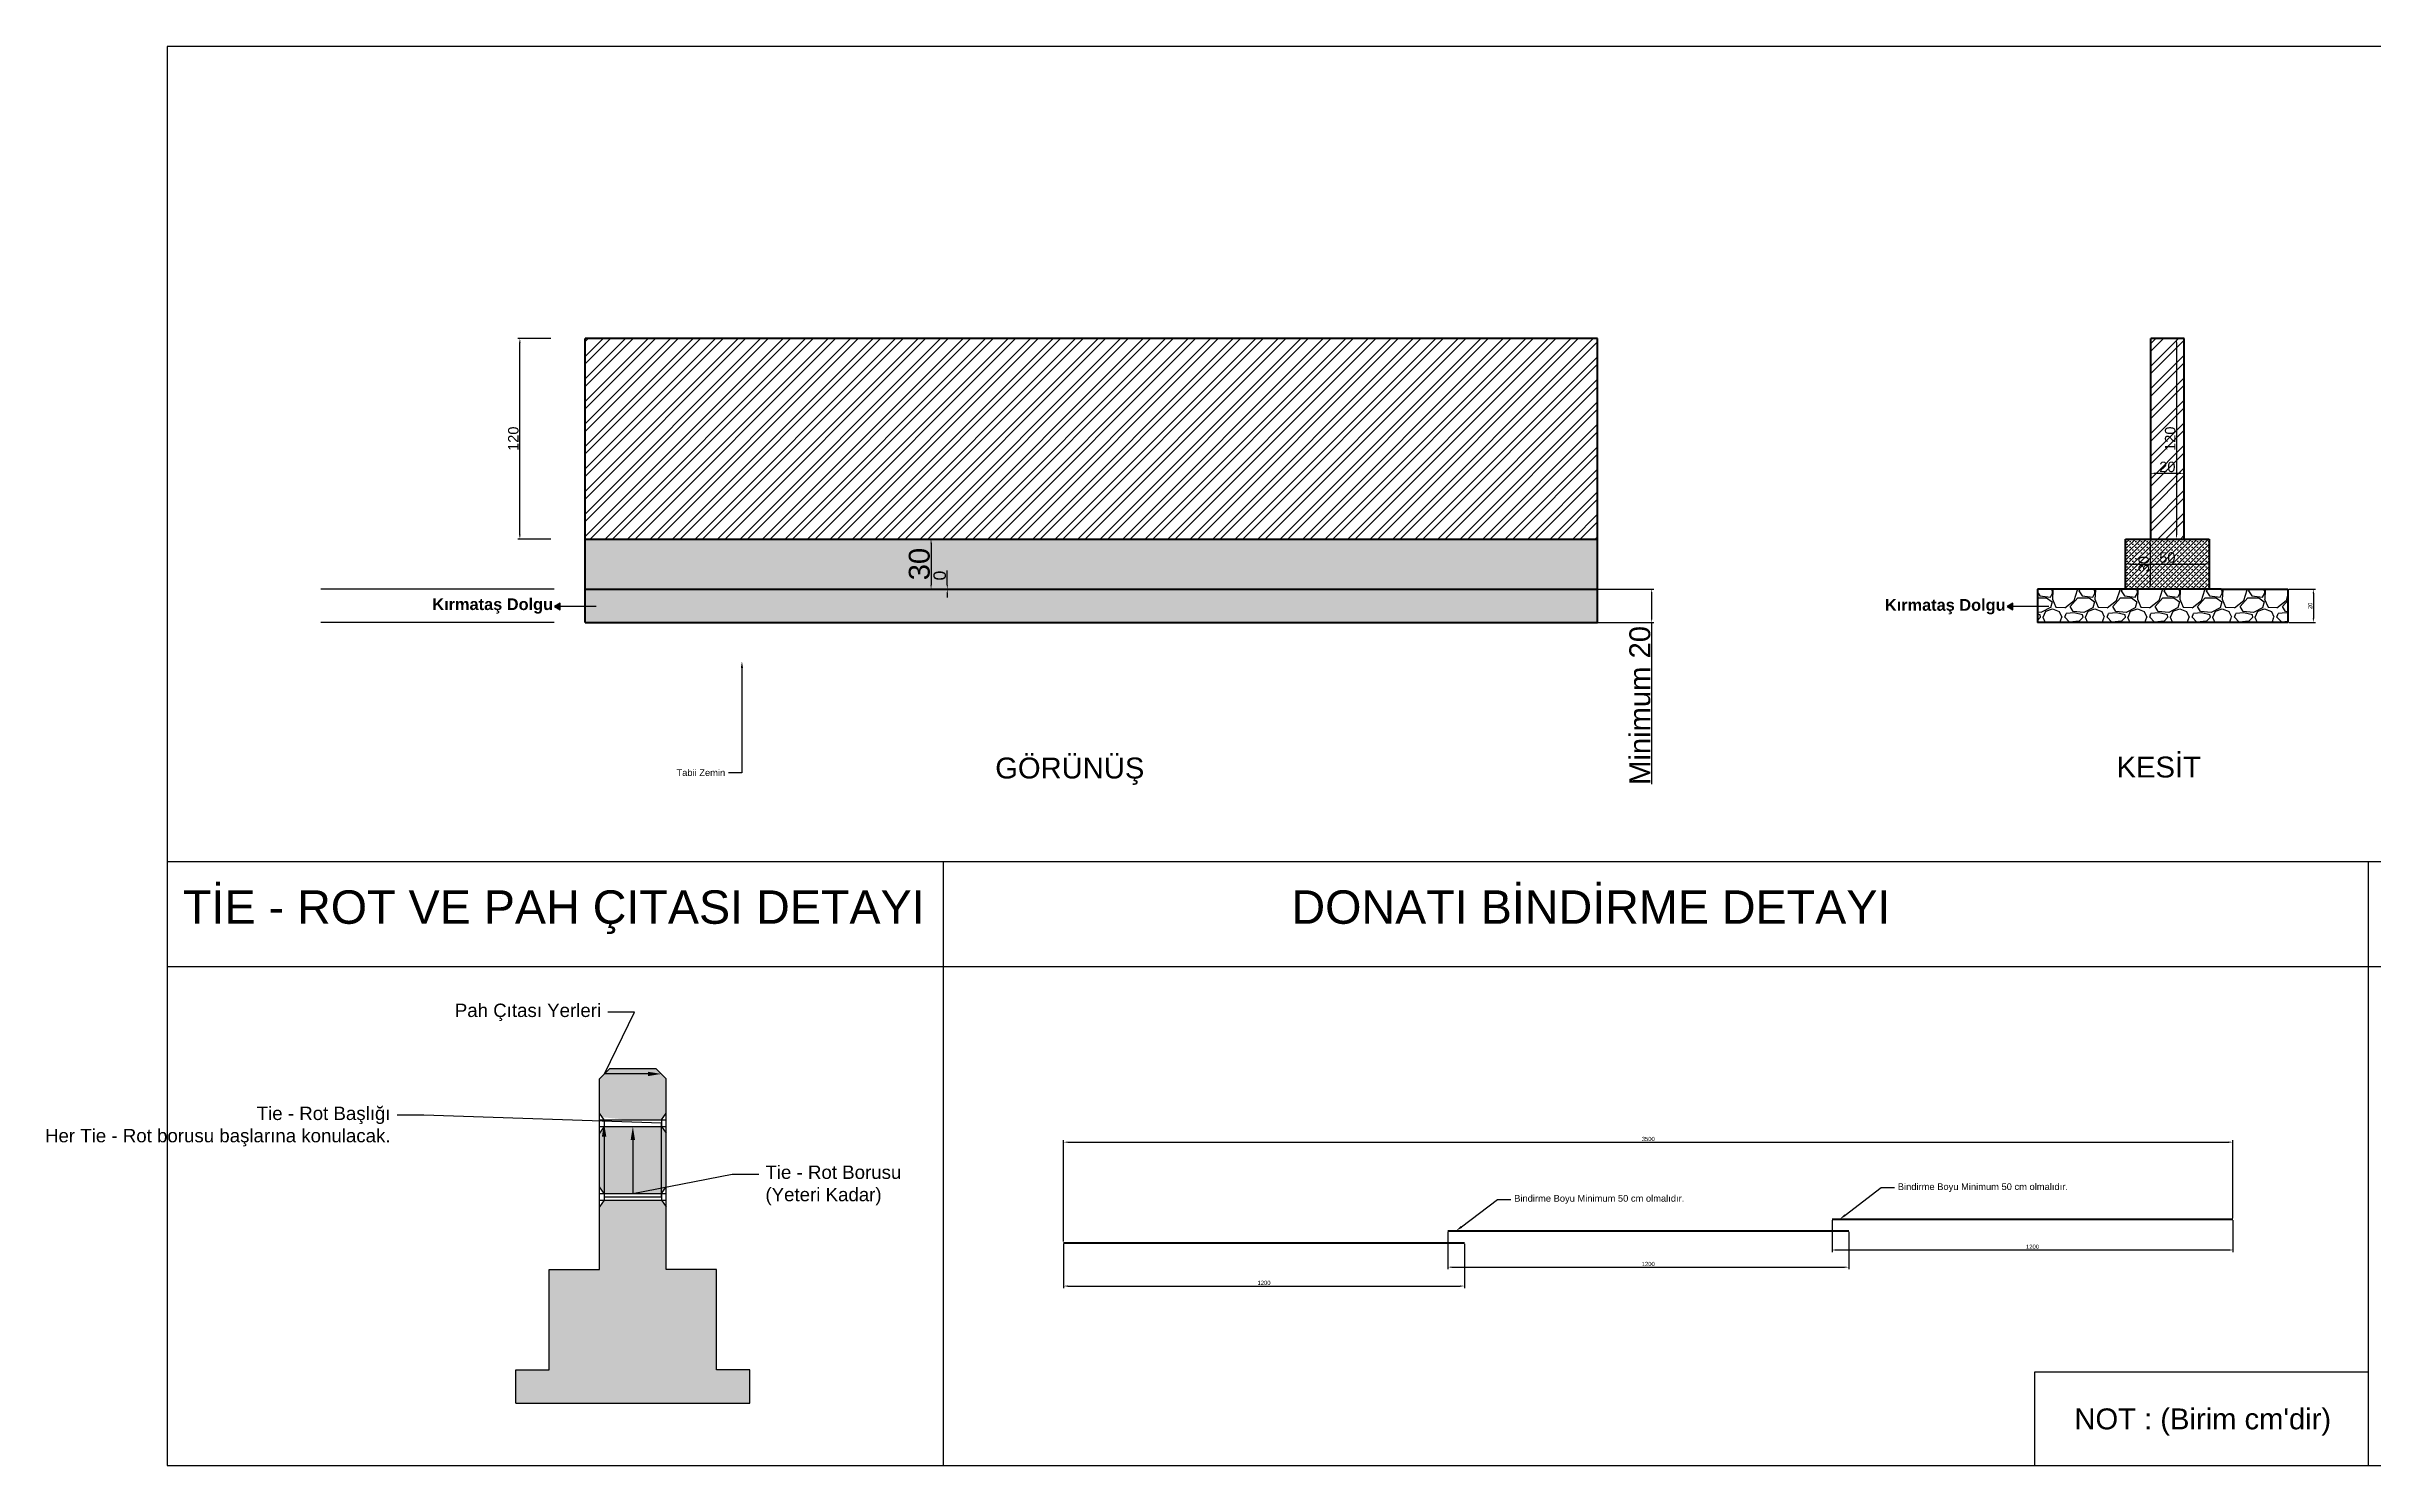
# Model space of a CAD drawing. Header units: millimetres. Extents: x 7957 to 10051, y 417 to 1266.
# Drawn here: x 7957 to 9350, y 417 to 1266 of the extents above; entities that cross this region are included whole.
import ezdxf
from ezdxf import colors
from ezdxf.entities.mleader import LeaderData, LeaderLine
from ezdxf.math import Vec2, Vec3

# ---------------------------------------------------------------- set-up
doc = ezdxf.new("R2010")
doc.units = ezdxf.units.MM
for name, color, linetype in [('ANTET', 7, 'Continuous'), ('AÇIKLAMA', 41, 'Continuous'), ('DONATI', 7, 'Continuous'), ('STABİLİZE VE ZEMİN', 7, 'Continuous'), ('TARAMALAR', 7, 'Continuous'), ('ÖLÇÜ', 7, 'Continuous')]:
    doc.layers.add(name, color=color, linetype=linetype)
doc.layers.add('BETON', color=7, linetype='Continuous', lineweight=30)
doc.styles.get("Standard").update_dxf_attribs({"font": 'arial.ttf'})
doc.dimstyles.new('ISO-25', dxfattribs={"dimtxt": 2.5, "dimasz": 2.5, "dimexe": 1.25, "dimexo": 0.625, "dimtad": 1, "dimtxsty": 'Standard', "dimcen": 2.5, "dimadec": 0, "dimazin": 0, "dimtfac": 1, "dimtmove": 0, "dimatfit": 3, "dimfxl": 1, "dimarcsym": 0})
pattern_1 = [(45, (5274.137, -913.943), (-6.735192, 6.735192), []), (45, (5278.627, -913.943), (-6.735192, 6.735192), [])]
pattern_2 = [(45, (5274.137, -913.9433), (-1.683798, 1.683798), []), (45, (5275.8207, -913.9433), (-1.683798, 1.683798), [0, -2.38125])]

# ---------------------------------------------------------------- blocks, each defined once
blk = doc.blocks.new('*D8')
at = {"layer": 'ÖLÇÜ', "color": 0, "lineweight": -2, "transparency": 16777216}
for p, q in [((9216.4, 1007.8), (9216.4, 1012.3)), ((9218.9, 1011), (9233.9, 1011)), ((9236.4, 1007.8), (9236.4, 1012.3))]:
    blk.add_line(p, q, dxfattribs=at)
at = {"layer": 'ÖLÇÜ', "color": 0, "transparency": 16777216}
for points in [[(9218.9, 1011.4), (9218.9, 1010.6), (9216.4, 1011)], [(9233.9, 1011.4), (9233.9, 1010.6), (9236.4, 1011)]]:
    blk.add_solid(points, dxfattribs=at)
at = {"layer": 'ÖLÇÜ', "color": 0, "transparency": 16777216, "insert": (9226.4, 1014.8), "char_height": 2.5, "attachment_point": 5}
blk.add_mtext('{\\H2.5x;20}', dxfattribs=at)
blk = doc.blocks.new('*D82')
at = {"layer": 'ÖLÇÜ', "color": 0, "lineweight": -2, "transparency": 16777216}
for p, q in [((9201.4, 957.3), (9201.4, 958)), ((9203.9, 956.7), (9248.9, 956.7)), ((9251.4, 957.3), (9251.4, 958))]:
    blk.add_line(p, q, dxfattribs=at)
at = {"layer": 'ÖLÇÜ', "color": 0, "transparency": 16777216}
for points in [[(9203.9, 957.2), (9203.9, 956.3), (9201.4, 956.7)], [(9248.9, 957.2), (9248.9, 956.3), (9251.4, 956.7)]]:
    blk.add_solid(points, dxfattribs=at)
at = {"layer": 'ÖLÇÜ', "color": 0, "transparency": 16777216, "insert": (9226.4, 960.6), "char_height": 2.5, "attachment_point": 5}
blk.add_mtext('{\\H2.5x;50}', dxfattribs=at)
blk = doc.blocks.new('*D10')
at = {"layer": 'ÖLÇÜ', "color": 0, "lineweight": -2, "transparency": 16777216}
for p, q in [((9215.8, 971.7), (9214.9, 971.7)), ((9216.1, 969.2), (9216.1, 944.2)), ((9215.8, 941.7), (9214.9, 941.7))]:
    blk.add_line(p, q, dxfattribs=at)
at = {"layer": 'ÖLÇÜ', "color": 0, "transparency": 16777216}
for points in [[(9215.7, 969.2), (9216.5, 969.2), (9216.1, 971.7)], [(9215.7, 944.2), (9216.5, 944.2), (9216.1, 941.7)]]:
    blk.add_solid(points, dxfattribs=at)
at = {"layer": 'ÖLÇÜ', "color": 0, "transparency": 16777216, "insert": (9212.3, 956.7), "char_height": 2.5, "attachment_point": 5, "rotation": 90}
blk.add_mtext('{\\H2.5x;30}', dxfattribs=at)
blk = doc.blocks.new('*D93')
at = {"layer": 'ÖLÇÜ', "color": 0, "lineweight": -2, "transparency": 16777216}
for p, q in [((9217.1, 1091.7), (9233.2, 1091.7)), ((9231.9, 1089.2), (9231.9, 974.2)), ((9217.1, 971.7), (9233.2, 971.7))]:
    blk.add_line(p, q, dxfattribs=at)
at = {"layer": 'ÖLÇÜ', "color": 0, "transparency": 16777216}
for points in [[(9231.5, 1089.2), (9232.3, 1089.2), (9231.9, 1091.7)], [(9231.5, 974.2), (9232.3, 974.2), (9231.9, 971.7)]]:
    blk.add_solid(points, dxfattribs=at)
at = {"layer": 'ÖLÇÜ', "color": 0, "transparency": 16777216, "insert": (9228.1, 1031.7), "char_height": 2.5, "attachment_point": 5, "rotation": 90}
blk.add_mtext('{\\H2.5x;120}', dxfattribs=at)
blk = doc.blocks.new('*D94')
at = {"layer": 'ÖLÇÜ', "color": 0, "lineweight": -2, "transparency": 16777216}
for p, q in [((8489.3, 971.7), (8485.1, 971.7)), ((8486.4, 969.2), (8486.4, 944.2)), ((8489.3, 941.7), (8485.1, 941.7))]:
    blk.add_line(p, q, dxfattribs=at)
at = {"layer": 'ÖLÇÜ', "color": 0, "transparency": 16777216}
for points in [[(8486, 969.2), (8486.8, 969.2), (8486.4, 971.7)], [(8486, 944.2), (8486.8, 944.2), (8486.4, 941.7)]]:
    blk.add_solid(points, dxfattribs=at)
at = {"layer": 'ÖLÇÜ', "color": 0, "transparency": 16777216, "insert": (8479.4, 956.7), "char_height": 2.5, "attachment_point": 5, "rotation": 90}
blk.add_mtext('{\\H5x;30}', dxfattribs=at)
blk = doc.blocks.new('*D95')
at = {"layer": 'ÖLÇÜ', "color": 0, "lineweight": -2, "transparency": 16777216}
for p, q in [((8490.1, 941.7), (8919, 941.7)), ((8917.7, 939.2), (8917.7, 924.2)), ((8490.1, 921.7), (8919, 921.7)), ((8917.7, 921.7), (8917.7, 825))]:
    blk.add_line(p, q, dxfattribs=at)
at = {"layer": 'ÖLÇÜ', "color": 0, "transparency": 16777216}
for points in [[(8917.3, 939.2), (8918.2, 939.2), (8917.7, 941.7)], [(8917.3, 924.2), (8918.2, 924.2), (8917.7, 921.7)]]:
    blk.add_solid(points, dxfattribs=at)
at = {"layer": 'ÖLÇÜ', "color": 0, "transparency": 16777216, "insert": (8910.7, 872.1), "char_height": 2.5, "attachment_point": 5, "rotation": 90}
blk.add_mtext('{\\H5x;Minimum 20}', dxfattribs=at)
blk = doc.blocks.new('*D96')
at = {"layer": 'ÖLÇÜ', "color": 0, "lineweight": -2, "transparency": 16777216}
for p, q in [((8496.1, 944.2), (8496.1, 952.8)), ((8559.6, 941.7), (8494.8, 941.7)), ((8559.6, 941.7), (8494.8, 941.7)), ((8496.1, 939.2), (8496.1, 936.7))]:
    blk.add_line(p, q, dxfattribs=at)
at = {"layer": 'ÖLÇÜ', "color": 0, "transparency": 16777216}
for points in [[(8495.7, 944.2), (8496.5, 944.2), (8496.1, 941.7)], [(8495.7, 939.2), (8496.5, 939.2), (8496.1, 941.7)]]:
    blk.add_solid(points, dxfattribs=at)
at = {"layer": 'ÖLÇÜ', "color": 0, "transparency": 16777216, "insert": (8491.6, 949.8), "char_height": 2.5, "attachment_point": 5, "rotation": 90}
blk.add_mtext('{\\H3x;0}', dxfattribs=at)
blk = doc.blocks.new('*D97')
at = {"layer": 'ÖLÇÜ', "color": 0, "lineweight": -2, "transparency": 16777216}
for p, q in [((8258.9, 1091.7), (8239, 1091.7)), ((8240.3, 974.2), (8240.3, 1089.2)), ((8258.9, 971.7), (8239, 971.7))]:
    blk.add_line(p, q, dxfattribs=at)
at = {"layer": 'ÖLÇÜ', "color": 0, "transparency": 16777216}
for points in [[(8239.8, 1089.2), (8240.7, 1089.2), (8240.3, 1091.7)], [(8239.8, 974.2), (8240.7, 974.2), (8240.3, 971.7)]]:
    blk.add_solid(points, dxfattribs=at)
at = {"layer": 'ÖLÇÜ', "color": 0, "transparency": 16777216, "insert": (8236.4, 1031.7), "char_height": 2.5, "attachment_point": 5, "rotation": 90}
blk.add_mtext('{\\H2.5x;120}', dxfattribs=at)
blk = doc.blocks.new('*D100')
at = {"layer": 'ÖLÇÜ', "color": 0, "lineweight": -2, "transparency": 16777216}
for p, q in [((8565.7, 550), (8565.7, 523.5)), ((8805.7, 550), (8805.7, 523.5)), ((8568.2, 524.7), (8803.2, 524.7))]:
    blk.add_line(p, q, dxfattribs=at)
at = {"layer": 'ÖLÇÜ', "color": 0, "transparency": 16777216}
for points in [[(8568.2, 525.1), (8568.2, 524.3), (8565.7, 524.7)], [(8803.2, 525.1), (8803.2, 524.3), (8805.7, 524.7)]]:
    blk.add_solid(points, dxfattribs=at)
at = {"layer": 'ÖLÇÜ', "color": 0, "transparency": 16777216, "insert": (8685.7, 526.6), "char_height": 2.5, "attachment_point": 5}
blk.add_mtext('1200', dxfattribs=at)
blk = doc.blocks.new('*D16')
at = {"layer": 'ÖLÇÜ', "color": 0, "lineweight": -2, "transparency": 16777216}
for p, q in [((8795.7, 557.1), (8795.7, 534.7)), ((9035.7, 557.1), (9035.7, 534.7)), ((8798.2, 536), (9033.2, 536))]:
    blk.add_line(p, q, dxfattribs=at)
at = {"layer": 'ÖLÇÜ', "color": 0, "transparency": 16777216}
for points in [[(8798.2, 536.4), (8798.2, 535.6), (8795.7, 536)], [(9033.2, 536.4), (9033.2, 535.6), (9035.7, 536)]]:
    blk.add_solid(points, dxfattribs=at)
at = {"layer": 'ÖLÇÜ', "color": 0, "transparency": 16777216, "insert": (8915.7, 537.9), "char_height": 2.5, "attachment_point": 5}
blk.add_mtext('1200', dxfattribs=at)
blk = doc.blocks.new('*D101')
at = {"layer": 'ÖLÇÜ', "color": 0, "lineweight": -2, "transparency": 16777216}
for p, q in [((9025.7, 564.1), (9025.7, 545)), ((9265.7, 564.1), (9265.7, 545)), ((9028.2, 546.3), (9263.2, 546.3))]:
    blk.add_line(p, q, dxfattribs=at)
at = {"layer": 'ÖLÇÜ', "color": 0, "transparency": 16777216}
for points in [[(9028.2, 546.7), (9028.2, 545.8), (9025.7, 546.3)], [(9263.2, 546.7), (9263.2, 545.8), (9265.7, 546.3)]]:
    blk.add_solid(points, dxfattribs=at)
at = {"layer": 'ÖLÇÜ', "color": 0, "transparency": 16777216, "insert": (9145.7, 548.2), "char_height": 2.5, "attachment_point": 5}
blk.add_mtext('1200', dxfattribs=at)
blk = doc.blocks.new('*D17')
at = {"layer": 'ÖLÇÜ', "color": 0, "lineweight": -2, "transparency": 16777216}
for p, q in [((8565.7, 551.3), (8565.7, 612)), ((8568.2, 610.8), (9263.2, 610.8)), ((9265.7, 565.3), (9265.7, 612))]:
    blk.add_line(p, q, dxfattribs=at)
at = {"layer": 'ÖLÇÜ', "color": 0, "transparency": 16777216}
for points in [[(8568.2, 611.2), (8568.2, 610.4), (8565.7, 610.8)], [(9263.2, 611.2), (9263.2, 610.4), (9265.7, 610.8)]]:
    blk.add_solid(points, dxfattribs=at)
at = {"layer": 'ÖLÇÜ', "color": 0, "transparency": 16777216, "insert": (8915.7, 612.7), "char_height": 2.5, "attachment_point": 5}
blk.add_mtext('3500', dxfattribs=at)
blk = doc.blocks.new('*D144')
at = {"layer": 'ÖLÇÜ', "color": 0, "lineweight": -2, "transparency": 16777216}
for p, q in [((9299.2, 941.7), (9315.1, 941.7)), ((9313.8, 939.2), (9313.8, 924.2)), ((9299.2, 921.7), (9315.1, 921.7))]:
    blk.add_line(p, q, dxfattribs=at)
at = {"layer": 'ÖLÇÜ', "color": 0, "transparency": 16777216}
for points in [[(9313.4, 939.2), (9314.2, 939.2), (9313.8, 941.7)], [(9313.4, 924.2), (9314.2, 924.2), (9313.8, 921.7)]]:
    blk.add_solid(points, dxfattribs=at)
at = {"layer": 'ÖLÇÜ', "color": 0, "transparency": 16777216, "insert": (9311.9, 931.7), "char_height": 2.5, "attachment_point": 5, "rotation": 90}
blk.add_mtext('20', dxfattribs=at)

msp = doc.modelspace()

# ---------------------------------------------------------------- hatches: boundary and pattern name
at = {"layer": 'AÇIKLAMA'}
h = msp.add_hatch(color=256, dxfattribs=at)
h.dxf.hatch_style = 1
h.paths.add_polyline_path([(8260.951, 931.239), (8264.483, 929.311), (8264.387, 933.334)])
h = msp.add_hatch(color=256, dxfattribs=at)
h.dxf.hatch_style = 1
h.paths.add_polyline_path([(9134.006, 929.311), (9133.91, 933.334), (9130.473, 931.239)])
at = {"layer": 'TARAMALAR'}
h = msp.add_hatch(dxfattribs=at)
h.set_pattern_fill('ANSI32', color=256)
h.set_pattern_definition(pattern_1)
h.paths.add_polyline_path([(8885.302, 1091.699), (8279.302, 1091.699), (8279.302, 971.699), (8885.302, 971.699)])
h = msp.add_hatch(dxfattribs=at)
h.set_pattern_fill('ANSI32', color=256)
h.set_pattern_definition(pattern_1)
h.paths.add_polyline_path([(9236.434, 1091.699), (9216.434, 1091.699), (9216.434, 971.699), (9236.434, 971.699)])
h.paths.add_polyline_path([(9221.034, 1009.271), (9231.996, 1009.271), (9231.996, 1020.275), (9221.034, 1020.275)], flags=24)
h.paths.add_polyline_path([(9233.652, 1023.524), (9233.652, 1039.341), (9222.648, 1039.341), (9222.648, 1023.524)], flags=24)
h = msp.add_hatch(dxfattribs=at)
h.set_pattern_fill('SACNCR', color=256)
h.set_pattern_definition(pattern_2)
h.paths.add_polyline_path([(8885.302, 971.699), (8279.302, 971.699), (8279.302, 941.699), (8885.302, 941.699)])
h.paths.add_polyline_path([(8489.865, 946.413), (8489.865, 967.087), (8469.107, 967.087), (8469.107, 946.413)], flags=24)
h.paths.add_polyline_path([(8498.188, 929.927), (8498.188, 942.831), (8485.233, 942.831), (8485.233, 929.927)], flags=9)
h = msp.add_hatch(dxfattribs=at)
h.set_pattern_fill('SACNCR', color=256)
h.set_pattern_definition(pattern_2)
h.paths.add_polyline_path([(9251.434, 971.699), (9201.434, 971.699), (9201.434, 941.699), (9251.434, 941.699)])
h.paths.add_polyline_path([(9220.981, 954.994), (9231.942, 954.994), (9231.942, 965.998), (9220.981, 965.998)], flags=24)
h.paths.add_polyline_path([(9217.871, 951.244), (9217.871, 962.205), (9206.866, 962.205), (9206.866, 951.244)], flags=24)
h = msp.add_hatch(dxfattribs=at)
h.set_pattern_fill('GRAVEL', color=256)
h.set_pattern_definition([(228.01279, (5292.4249, -878.5433), (-203.2, -228.6), [3.41721, -338.30484]), (184.96974, (5290.1389, -881.0833), (304.79999988, 25.40000145), [5.86405, -580.54049]), (132.510447, (5284.2969, -881.5913), (254.0000001, -279.3999999), [4.13482, -409.34723]), (267.27369, (5274.3909, -887.9413), (25.40000005, 508), [5.34005, -528.66437]), (292.833654, (5274.1369, -893.2753), (-127, 304.8), [5.23634, -518.39808]), (357.27369, (5276.1689, -898.1013), (-508, 25.40000005), [5.34005, -528.66437]), (37.69424, (5281.5029, -898.3553), (-330.19999999, -254.00000002), [7.06194, -699.13115]), (72.255328, (5287.0909, -894.0373), (177.80000005, 558.79999998), [6.6672, -660.05257]), (121.429566, (5289.1229, -887.6873), (-203.20000003, 330.2), [5.35813, -530.45546]), (175.23636, (5286.329, -883.1153), (279.4, -25.4), [6.11713, -299.73937]), (222.397438, (5280.2329, -882.6073), (-304.79999999, -279.40000001), [7.91078, -783.16773]), (138.814075, (5299.537, -888.1953), (-177.8, 152.4), [2.70005, -267.30566]), (171.469234, (5297.5049, -886.4173), (330.2, -50.79999994), [5.13682, -508.54639]), (225, (5292.425, -885.655), (-4e-15, -25.4), [3.5921, -32.32893]), (203.19859, (5290.647, -882.6073), (127, 50.8), [1.93441, -191.50622]), (291.80141, (5288.869, -883.3693), (-25.4, 76.2), [2.73566, -134.04753]), (30.96376, (5289.885, -885.9093), (76.2, 50.8), [4.4432, -143.66298]), (161.56505, (5293.695, -883.623), (50.8, -25.4), [3.21287, -77.10898]), (16.38954, (5274.1369, -883.3693), (254, 76.2), [4.50088, -445.58827]), (70.346176, (5278.4549, -882.0993), (-101.6, -279.4), [3.77599, -373.82216]), (293.19859, (5293.695, -878.5433), (-50.8, 127), [3.8688, -189.57184]), (343.61046, (5295.2189, -882.0993), (-254, 76.2), [4.50088, -445.58827]), (339.443955, (5274.137, -899.1173), (-127, 50.8), [4.34035, -212.67734]), (294.77514, (5278.2009, -900.6413), (-127.00000015, 279.3999999), [3.63672, -360.03593]), (66.80141, (5293.949, -903.9433), (50.8, 127), [3.8688, -189.57184]), (17.354025, (5295.4729, -900.3873), (-330.2, -101.6), [4.25783, -421.52376]), (69.443955, (5281.503, -903.9433), (-50.8, -127), [2.17018, -214.84752]), (101.30993, (5292.425, -903.9433), (-25.4, 101.6), [1.29515, -128.21995]), (165.96376, (5292.171, -902.6733), (76.2, -25.4), [5.23634, -99.49055]), (186.009006, (5287.0909, -901.4033), (254, 25.4), [4.85267, -480.41365]), (303.69007, (5289.885, -888.195), (-25.4, 50.8), [3.66324, -87.91776]), (353.157227, (5291.9169, -891.2433), (431.8, -50.79999998), [6.39557, -633.16009]), (60.945396, (5298.267, -892.0053), (-101.6, -177.8), [2.61508, -258.89392]), (90, (5299.537, -889.72), (-25.4, 25.4), [1.524, -23.876]), (120.256437, (5286.5829, -900.6413), (101.6, -177.8), [3.52867, -349.33941]), (48.01279, (5284.8049, -897.5933), (203.2, 228.6), [6.83443, -334.88762]), (0, (5289.377, -892.513), (25.4, 25.4), [6.604, -18.796]), (325.304846, (5295.9809, -892.5133), (254.0000001, -177.79999986), [4.0161, -397.59317]), (254.0546, (5299.283, -894.7993), (-25.4, -101.6), [3.69829, -181.2165]), (207.645975, (5298.2669, -898.3553), (-482.60000002, -253.99999997), [6.02145, -596.12464]), (175.42608, (5292.9329, -901.1493), (-330.2, 25.4), [6.3703, -630.65846])])
h.paths.add_polyline_path([(8885.302, 941.699), (8279.302, 941.699), (8279.302, 921.699), (8885.302, 921.699)])
h.paths.add_polyline_path([(8498.188, 939.927), (8498.188, 952.831), (8485.233, 952.831), (8485.233, 939.927)], flags=9)
h = msp.add_hatch(dxfattribs=at)
h.set_pattern_fill('GRAVEL', color=256)
h.set_pattern_definition([(228.012788, (5289.5797, -878.5433), (-203.2, -228.6), [3.41721, -338.30484]), (184.96974, (5287.2937, -881.0833), (304.79999988, 25.40000145), [5.86405, -580.54049]), (132.510447, (5281.4517, -881.5913), (254.0000001, -279.3999999), [4.13482, -409.34723]), (267.27369, (5271.5457, -887.9413), (25.40000005, 508), [5.34005, -528.66437]), (292.833654, (5271.2917, -893.2753), (-127, 304.8), [5.23634, -518.39808]), (357.27369, (5273.3237, -898.1013), (-508, 25.40000005), [5.34005, -528.66437]), (37.69424, (5278.6577, -898.3553), (-330.19999999, -254.00000002), [7.06194, -699.13115]), (72.255328, (5284.2457, -894.0373), (177.80000005, 558.79999998), [6.6672, -660.05257]), (121.429566, (5286.2777, -887.6873), (-203.20000003, 330.19999998), [5.35813, -530.45546]), (175.23636, (5283.4837, -883.1153), (279.4, -25.4), [6.11713, -299.73937]), (222.397438, (5277.3877, -882.6073), (-304.79999999, -279.40000001), [7.91078, -783.16773]), (138.814075, (5296.6917, -888.1953), (-177.8, 152.4), [2.70005, -267.30566]), (171.469234, (5294.6597, -886.4173), (330.2, -50.79999994), [5.13682, -508.54639]), (225, (5289.58, -885.655), (-4e-15, -25.4), [3.5921, -32.32893]), (203.19859, (5287.8017, -882.6073), (127, 50.8), [1.93441, -191.50622]), (291.80141, (5286.0237, -883.3693), (-25.4, 76.2), [2.73566, -134.04753]), (30.96376, (5287.0397, -885.9093), (76.2, 50.8), [4.4432, -143.66298]), (161.56505, (5290.85, -883.623), (50.8, -25.4), [3.21287, -77.10898]), (16.38954, (5271.2917, -883.3693), (254, 76.2), [4.50088, -445.58827]), (70.346176, (5275.6097, -882.0993), (-101.6, -279.4), [3.77599, -373.82216]), (293.19859, (5290.8497, -878.5433), (-50.8, 127), [3.8688, -189.57184]), (343.61046, (5292.3737, -882.0993), (-254, 76.2), [4.50088, -445.58827]), (339.443955, (5271.2917, -899.1173), (-127, 50.8), [4.34035, -212.67734]), (294.77514, (5275.3557, -900.6413), (-127.00000015, 279.3999999), [3.63672, -360.03593]), (66.80141, (5291.1037, -903.9433), (50.8, 127), [3.8688, -189.57184]), (17.354025, (5292.6277, -900.3873), (-330.2, -101.6), [4.25783, -421.52376]), (69.443955, (5278.6577, -903.9433), (-50.8, -127), [2.17018, -214.84752]), (101.30993, (5289.5797, -903.9433), (-25.4, 101.6), [1.29515, -128.21995]), (165.96376, (5289.3257, -902.6733), (76.2, -25.4), [5.23634, -99.49055]), (186.009006, (5284.2457, -901.4033), (254, 25.4), [4.85267, -480.41365]), (303.69007, (5287.04, -888.195), (-25.4, 50.8), [3.66324, -87.91776]), (353.157227, (5289.0717, -891.2433), (431.8, -50.79999998), [6.39557, -633.16009]), (60.945396, (5295.4217, -892.0053), (-101.6, -177.8), [2.61508, -258.89392]), (90, (5296.692, -889.72), (-25.4, 25.4), [1.524, -23.876]), (120.256437, (5283.7377, -900.6413), (101.6, -177.8), [3.52867, -349.33941]), (48.012787, (5281.9597, -897.5933), (203.2, 228.6), [6.83443, -334.88762]), (0, (5286.532, -892.513), (25.4, 25.4), [6.604, -18.796]), (325.304846, (5293.1357, -892.5133), (254.0000001, -177.79999986), [4.0161, -397.59317]), (254.0546, (5296.4377, -894.7993), (-25.4, -101.6), [3.69829, -181.2165]), (207.645975, (5295.4217, -898.3553), (-482.60000002, -253.99999997), [6.02145, -596.12464]), (175.42608, (5290.0877, -901.1493), (-330.2, 25.4), [6.3703, -630.65846])])
h.paths.add_polyline_path([(9298.589, 941.699), (9258.589, 941.699), (9188.589, 941.699), (9148.589, 941.699), (9148.589, 921.699), (9298.589, 921.699)])
at = {"layer": 'TARAMALAR', "true_color": 0x939598}
h = msp.add_hatch(color=252, dxfattribs=at)
h.dxf.hatch_style = 1
h.paths.add_polyline_path([(8287.897, 534.617), (8257.897, 534.617), (8257.897, 474.617), (8237.897, 474.617), (8237.897, 454.617), (8377.897, 454.617), (8377.897, 474.617), (8357.897, 474.617), (8357.897, 534.617), (8327.897, 534.617), (8327.897, 572.013), (8325.1, 576.013), (8290.694, 576.013), (8287.897, 572.013)])
h.paths.add_polyline_path([(8287.897, 584.013), (8290.694, 580.013), (8325.1, 580.013), (8327.897, 584.013), (8327.897, 616.122), (8325.1, 620.122), (8290.694, 620.122), (8287.897, 616.122)])
h.paths.add_polyline_path([(8293.897, 654.617), (8287.897, 648.617), (8287.897, 628.122), (8289.572, 625.726), (8305.388, 624.122), (8325.1, 624.122), (8327.897, 628.122), (8327.897, 648.617), (8321.897, 654.617)])

# ---------------------------------------------------------------- linework, layer by layer
for p, q in [((8290.694, 624.122), (8287.897, 628.122)), ((8325.1, 624.122), (8327.897, 628.122)), ((8287.897, 624.122), (8327.897, 624.122)), ((8287.897, 620.122), (8327.897, 620.122)), ((8290.694, 620.122), (8287.897, 616.122)), ((8290.694, 624.122), (8290.694, 620.122)), ((8325.1, 624.122), (8325.1, 620.122)), ((8325.1, 620.122), (8327.897, 616.122)), ((8290.694, 580.013), (8287.897, 584.013)), ((8287.897, 580.013), (8327.897, 580.013)), ((8287.897, 576.013), (8327.897, 576.013)), ((8290.694, 576.013), (8287.897, 572.013)), ((8290.694, 580.013), (8290.694, 576.013)), ((8325.1, 580.013), (8327.897, 584.013)), ((8325.1, 580.013), (8325.1, 576.013)), ((8325.1, 576.013), (8327.897, 572.013))]:
    msp.add_line(p, q)
at = {"layer": 'ANTET'}
for p, q in [((10050.626, 1266.364), (8029.202, 1266.364)), ((10050.626, 778.495), (8029.202, 778.495)), ((8493.793, 417.351), (8493.793, 778.495)), ((9346.824, 715.995), (9346.824, 778.495)), ((8029.202, 715.995), (10050.626, 715.995)), ((9346.824, 417.351), (9346.824, 715.995)), ((9346.824, 473.24), (9146.824, 473.24)), ((9146.824, 473.24), (9146.824, 417.351)), ((8029.202, 417.351), (10050.626, 417.351))]:
    msp.add_line(p, q, dxfattribs=at)
at = {"layer": 'AÇIKLAMA'}
for p, q in [((8260.799, 941.699), (8121.078, 941.699)), ((8260.799, 921.699), (8121.078, 921.699)), ((8285.862, 931.323), (8264.435, 931.323)), ((9155.385, 931.323), (9133.958, 931.323))]:
    msp.add_line(p, q, dxfattribs=at)
for points in [[(8029.202, 417.351), (10050.626, 417.351), (10050.626, 1266.364), (8029.202, 1266.364)], [(8264.483, 929.311), (8264.387, 933.334), (8260.951, 931.239)], [(9134.006, 929.311), (9133.91, 933.334), (9130.473, 931.239)]]:
    msp.add_lwpolyline(points, close=True, dxfattribs=at)
at = {"layer": 'BETON', "lineweight": 50}
for p, q in [((8279.302, 971.699), (8279.302, 1091.699)), ((8885.302, 1091.699), (8279.302, 1091.699)), ((8885.302, 971.699), (8885.302, 1091.699)), ((9216.434, 971.699), (9216.434, 1091.699)), ((9236.434, 1091.699), (9216.434, 1091.699)), ((9236.434, 971.699), (9236.434, 1091.699)), ((8279.302, 971.699), (8885.302, 971.699)), ((8279.302, 941.699), (8279.302, 971.699)), ((8885.302, 941.699), (8885.302, 971.699)), ((9201.434, 941.699), (9201.434, 971.699)), ((9201.434, 971.699), (9251.434, 971.699)), ((9251.434, 971.699), (9251.434, 941.699)), ((8279.302, 941.699), (8885.302, 941.699)), ((8279.302, 941.699), (8885.302, 941.699)), ((9188.589, 941.699), (9148.589, 941.699)), ((9258.589, 941.699), (9188.589, 941.699)), ((9251.434, 941.699), (9201.434, 941.699)), ((9258.589, 941.699), (9298.589, 941.699))]:
    msp.add_line(p, q, dxfattribs=at)
at = {"layer": 'BETON'}
for p, q in [((8287.897, 648.617), (8293.897, 654.617)), ((8287.897, 534.617), (8287.897, 648.617)), ((8321.897, 654.617), (8293.897, 654.617)), ((8327.897, 648.617), (8321.897, 654.617)), ((8327.897, 534.617), (8327.897, 648.617)), ((8257.897, 474.617), (8257.897, 534.617)), ((8257.897, 534.617), (8287.897, 534.617)), ((8357.897, 534.617), (8327.897, 534.617)), ((8357.897, 474.617), (8357.897, 534.617)), ((8237.897, 454.617), (8237.897, 474.617)), ((8237.897, 474.617), (8257.897, 474.617)), ((8377.897, 474.617), (8357.897, 474.617)), ((8377.897, 454.617), (8377.897, 474.617)), ((8237.897, 454.617), (8377.897, 454.617))]:
    msp.add_line(p, q, dxfattribs=at)
at = {"layer": 'DONATI', "lineweight": 50}
for p, q in [((8795.677, 557.684), (9035.677, 557.684)), ((9025.677, 564.677), (9265.677, 564.677)), ((8565.677, 550.63), (8805.677, 550.63))]:
    msp.add_line(p, q, dxfattribs=at)
at = {"layer": 'STABİLİZE VE ZEMİN', "lineweight": 50}
for p, q in [((8279.302, 921.699), (8279.302, 941.699)), ((8885.302, 921.699), (8885.302, 941.699)), ((9148.589, 941.699), (9148.589, 921.699)), ((9298.589, 941.699), (9298.589, 921.699)), ((8279.302, 921.699), (8885.302, 921.699)), ((9298.589, 921.699), (9148.589, 921.699))]:
    msp.add_line(p, q, dxfattribs=at)

# ---------------------------------------------------------------- texts
at = {"layer": 'ANTET', "char_height": 20, "attachment_point": 1}
for s, insert in [('TİE - ROT VE PAH ÇITASI DETAYI', (8038.618, 761.463)), ('DONATI BİNDİRME DETAYI', (8702.112, 761.463))]:
    msp.add_mtext_dynamic_manual_height_columns(s, width=556.25587, gutter_width=25, heights=[0], dxfattribs=dict(at, insert=insert))
at = {"layer": 'ANTET', "insert": (9169.658, 451.462), "char_height": 12.5, "width": 163.75816, "attachment_point": 1}
msp.add_mtext("\\pxi0.089;{\\C0;NOT : (Birim cm'dir)}", dxfattribs=at)
at = {"layer": 'AÇIKLAMA'}
for s, p in [('GÖRÜNÜŞ', (8524.813, 828.418)), ('KESİT', (9196.02, 829))]:
    msp.add_text(s, height=12.5, dxfattribs=at).set_placement(p)
at = {"layer": 'AÇIKLAMA', "char_height": 7, "attachment_point": 1}
for insert in [(8187.871, 936.186), (9057.33, 935.758)]:
    msp.add_mtext_dynamic_manual_height_columns('\\A1;{\\fArial|b1|i0|c162|p34;Kırmataş Dolgu}', width=82.54245, gutter_width=25, heights=[0], dxfattribs=dict(at, insert=insert))

# ---------------------------------------------------------------- dimensions: what is measured, and where the dimension line sits
at = {"layer": 'ÖLÇÜ'}
for base, p1, p2, text, picture, middle in [((8240.263, 1091.699), (8259.479, 971.699), (8259.479, 1091.699), '{\\H2.5x;<>}', '*D97', (8240.263, 1031.699)), ((8496.095781601, 941.698931958), (8560.250087409, 941.698931958), (8560.250087409, 941.698931958), '{\\H3x;<>}', '*D96', (8496.095781601, 949.769361698))]:
    dim = msp.add_linear_dim(base=base, p1=p1, p2=p2, angle=90, text=text, dimstyle='ISO-25', dxfattribs=at)
    dim.commit()
    dim.dimension.update_dxf_attribs({"geometry": picture, "text_midpoint": middle, "dimtype": 160})
for base, p1, p2, picture, middle in [((9231.909, 971.699), (9216.434, 1091.699), (9216.434, 971.699), '*D93', (9228.093, 1031.699)), ((9216.131, 941.699), (9216.434, 971.699), (9216.434, 941.699), '*D10', (9212.313, 956.699))]:
    dim = msp.add_linear_dim(base=base, p1=p1, p2=p2, angle=90, text='{\\H2.5x;<>}', dimstyle='ISO-25', dxfattribs=at)
    dim.commit()
    dim.dimension.update_dxf_attribs({"geometry": picture, "text_midpoint": middle})
for base, p1, p2, text, picture, middle in [((9236.434, 1011.014), (9216.434, 1007.154), (9236.434, 1007.154), '{\\H2.5x;<>}', '*D8', (9226.434, 1014.83)), ((9251.434, 956.738), (9201.434, 956.699), (9251.434, 956.699), '{\\H2.5x;<>}', '*D82', (9226.434, 960.554)), ((9265.677, 610.791), (8565.677, 550.63), (9265.677, 564.677), '3500', '*D17', (8915.677, 612.693)), ((9035.677, 535.993), (8795.677, 557.684), (9035.677, 557.684), '1200', '*D16', (8915.677, 537.894)), ((9265.677, 546.253), (9025.677, 564.677), (9265.677, 564.677), '1200', '*D101', (9145.677, 548.154)), ((8805.677, 524.709), (8565.677, 550.63), (8805.677, 550.63), '1200', '*D100', (8685.677, 526.61))]:
    dim = msp.add_linear_dim(base=base, p1=p1, p2=p2, text=text, dimstyle='ISO-25', dxfattribs=at)
    dim.commit()
    dim.dimension.update_dxf_attribs({"geometry": picture, "text_midpoint": middle})
for p1, p2, distance, text, picture, middle in [((8489.923, 971.699), (8489.923, 941.699), -3.537, '{\\H5x;<>}', '*D94', (8479.375, 956.699)), ((8489.437, 941.699), (8489.437, 921.699), 428.299, '{\\H5x;Minimum <>}', '*D95', (8910.729, 872.091))]:
    dim = msp.add_aligned_dim(p1=p1, p2=p2, distance=distance, text=text, dimstyle='ISO-25', dxfattribs=at)
    dim.commit()
    dim.dimension.update_dxf_attribs({"geometry": picture, "text_midpoint": middle})
dim = msp.add_linear_dim(base=(9313.816, 921.699), p1=(9298.589, 941.699), p2=(9298.589, 921.699), angle=90, dimstyle='ISO-25', dxfattribs=at)
dim.commit()
dim.dimension.update_dxf_attribs({"geometry": '*D144', "text_midpoint": (9311.914, 931.699)})

# ---------------------------------------------------------------- leaders
at = {"layer": 'AÇIKLAMA'}
ml = msp.add_multileader_mtext('Standard', dxfattribs=at)
ml.set_content('{\\C256;Tabii Zemin}', color=256)
ml.set_leader_properties()
ml.build(insert=Vec2(0, 0))
ctx = ml.context
ctx.base_point, ctx.plane_origin = Vec3(8332.515, 831.865), Vec3(8373.189, 898.507)
ctx.text_align_type = 2
notes = []
notes.append((ctx, [(0, (1, 1, 0), (8373.189, 831.865), (-1, 0), 8, [(0, [(8373.189, 898.507)], 0, [])])]))
ctx.mtext.insert, ctx.mtext.alignment, ctx.mtext.flow_direction = Vec3(8363.189, 833.898), 3, 5
ml = msp.add_multileader_mtext('Standard', dxfattribs=at)
ml.set_content('Pah Çıtası Yerleri', color=256)
ml.set_leader_properties()
ml.build(insert=Vec2(0, 0))
ml.multileader.update_dxf_attribs({"arrow_head_size": 8})
ctx = ml.context
ctx.base_point, ctx.char_height, ctx.arrow_head_size, ctx.landing_gap_size, ctx.plane_origin = Vec3(8198.938, 688.529), 8, 8, 4, Vec3(8324.897, 651.617)
ctx.text_align_type = 2
notes.append((ctx, [(0, (1, 1, 0), (8308.897, 688.529), (-1, 0), 16, [(1, [(8324.897, 651.617), (8290.897, 651.617)], 0, [])])]))
ctx.mtext.insert, ctx.mtext.alignment, ctx.mtext.flow_direction = Vec3(8288.897, 693.678), 3, 5
ml = msp.add_multileader_mtext('Standard', dxfattribs=at)
ml.set_content('Tie - Rot Başlığı\\P\\pxqc;Her Tie - Rot borusu başlarına konulacak.', color=256)
ml.set_leader_properties()
ml.build(insert=Vec2(0, 0))
ml.multileader.update_dxf_attribs({"arrow_head_size": 8})
ctx = ml.context
ctx.base_point, ctx.char_height, ctx.arrow_head_size, ctx.landing_gap_size, ctx.plane_origin = Vec3(7953.871, 626.945), 8, 8, 4, Vec3(8290.694, 622.122)
ctx.text_align_type = 2
notes.append((ctx, [(0, (1, 1, 0), (8182.859, 626.945), (-1, 0), 16, [(3, [(8290.694, 622.122), (8290.694, 578.013), (8325.1, 578.013), (8325.1, 622.122)], 0, [])])]))
ctx.mtext.insert, ctx.mtext.alignment, ctx.mtext.flow_direction = Vec3(8162.859, 632.039), 3, 5
ml = msp.add_multileader_mtext('Standard', dxfattribs=at)
ml.set_content('Tie - Rot Borusu\\P(Yeteri Kadar)', color=256)
ml.set_leader_properties()
ml.build(insert=Vec2(0, 0))
ml.multileader.update_dxf_attribs({"arrow_head_size": 8})
ctx = ml.context
ctx.base_point, ctx.char_height, ctx.arrow_head_size, ctx.landing_gap_size, ctx.plane_origin = Vec3(8383.252, 591.617), 8, 8, 4, Vec3(8307.897, 620.122)
notes.append((ctx, [(0, (1, 1, 0), (8367.252, 591.617), (1, 0), 16, [(1, [(8307.897, 620.122), (8307.897, 580.013)], 0, [])])]))
ctx.mtext.insert, ctx.mtext.flow_direction = Vec3(8387.252, 596.793), 5
ml = msp.add_multileader_mtext('Standard', dxfattribs=at)
ml.set_content('Bindirme Boyu Minimum 50 cm olmalıdır.', color=256)
ml.set_leader_properties()
ml.build(insert=Vec2(0, 0))
ctx = ml.context
ctx.base_point, ctx.plane_origin = Vec3(9063.051, 583.571), Vec3(9030.279, 564.677)
notes.append((ctx, [(0, (1, 1, 0), (9055.051, 583.571), (1, 0), 8, [(0, [(9030.279, 564.677)], 0, [])])]))
ctx.mtext.insert, ctx.mtext.flow_direction = Vec3(9065.051, 586.159), 5
ml = msp.add_multileader_mtext('Standard', dxfattribs=at)
ml.set_content('Bindirme Boyu Minimum 50 cm olmalıdır.', color=256)
ml.set_leader_properties()
ml.build(insert=Vec2(0, 0))
ctx = ml.context
ctx.base_point, ctx.plane_origin = Vec3(8833.438, 576.577), Vec3(8800.666, 557.684)
notes.append((ctx, [(0, (1, 1, 0), (8825.438, 576.577), (1, 0), 8, [(0, [(8800.666, 557.684)], 0, [])])]))
ctx.mtext.insert, ctx.mtext.flow_direction = Vec3(8835.438, 579.165), 5
for ctx, leaders in notes:
    for number, flags, end, landing, length, lines in leaders:
        leader = LeaderData()
        leader.index, (leader.has_last_leader_line, leader.has_dogleg_vector, leader.attachment_direction) = number, flags
        leader.last_leader_point, leader.dogleg_vector, leader.dogleg_length = Vec3(end), Vec3(landing), length
        for number, points, colour, breaks in lines:
            line = LeaderLine()
            line.index, line.vertices, line.color, line.breaks = number, Vec3.list(points), colors.encode_raw_color(colour), breaks
            leader.lines.append(line)
        ctx.leaders.append(leader)

doc.saveas('drawing.dxf')
